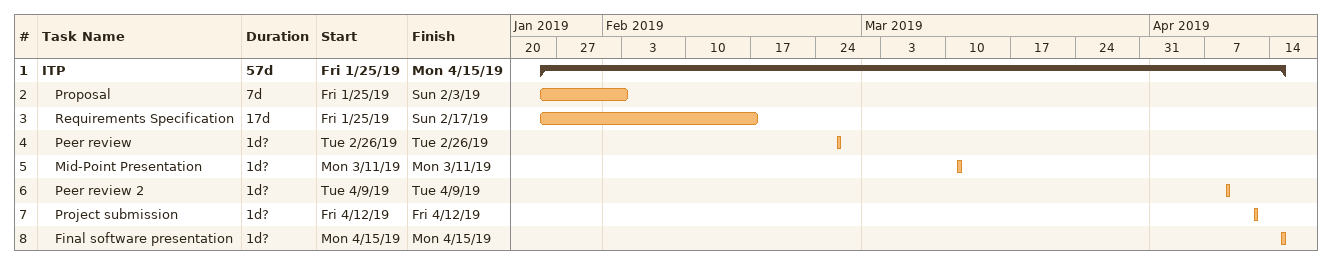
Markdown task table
| ID | Level | Task | Duration | Start | Finish |
|---|---|---|---|---|---|
| 1 | 1 | **ITP** | 57d | 2019-01-25 | 2019-04-15 |
| 2 | 2 | Proposal | 7d | 2019-01-25 | 2019-02-03 |
| 3 | 2 | Requirements Specification | 17d | 2019-01-25 | 2019-02-17 |
| 4 | 2 | Peer review | 1d? | 2019-02-26 | 2019-02-26 |
| 5 | 2 | Mid-Point Presentation | 1d? | 2019-03-11 | 2019-03-11 |
| 6 | 2 | Peer review 2 | 1d? | 2019-04-09 | 2019-04-09 |
| 7 | 2 | Project submission | 1d? | 2019-04-12 | 2019-04-12 |
| 8 | 2 | Final software presentation | 1d? | 2019-04-15 | 2019-04-15 |
